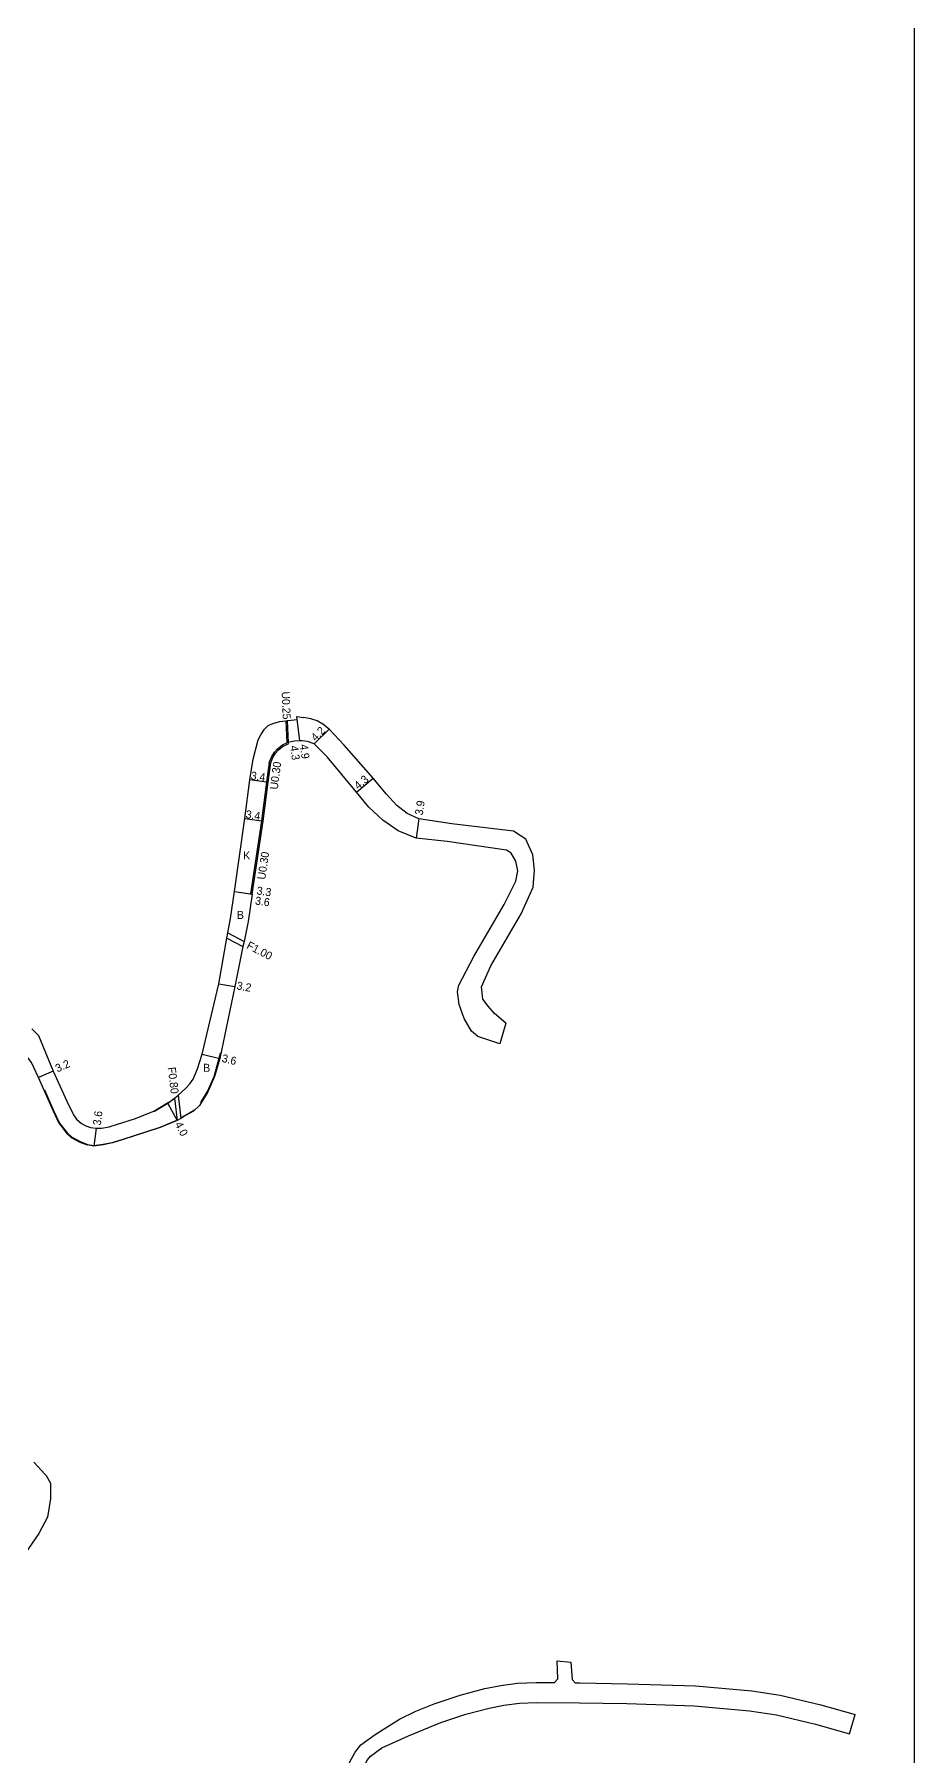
# Model space of a CAD drawing. Header units: metres. Extents: x -16001 to -12000, y -96000 to -93000.
# Drawn here: x -12176.1 to -12000, y -94727.6 to -94383.3 of the extents above; entities that cross this region are included whole.
import ezdxf

# ---------------------------------------------------------------- set-up
doc = ezdxf.new("R2010")
doc.units = ezdxf.units.M
doc.header["$LTSCALE"] = 2.5
for name, color, linetype in [('側溝・桝', 7, 'Continuous'), ('図郭', 7, 'Continuous'), ('幅員', 7, 'Continuous'), ('歩道・分離帯・安全施設', 7, 'Continuous'), ('舗装', 7, 'Continuous'), ('道路', 7, 'Continuous')]:
    doc.layers.add(name, color=color, linetype=linetype)
doc.styles.get("Standard").update_dxf_attribs({"font": ''})
doc.styles.get('Standard').set_extended_font_data('@MS PGothic')

msp = doc.modelspace()

# ---------------------------------------------------------------- linework, layer by layer
at = {"layer": '側溝・桝'}
for points in [[(-12125.76, -94520.5), (-12125.58, -94524.92)], [(-12125.51, -94520.46), (-12125.33, -94524.83)], [(-12125.47, -94525.2), (-12125.27, -94525.12), (-12125.33, -94524.83)], [(-12132.52, -94555.16), (-12130.33, -94540.54), (-12129.32, -94532.8), (-12128.8, -94528.89)], [(-12137.38, -94562.93), (-12134.14, -94564.61)], [(-12137.56, -94563.96), (-12134.35, -94565.63)], [(-12148.08, -94595.94), (-12147.54, -94600.45)], [(-12147.34, -94595.36), (-12146.78, -94600.01)]]:
    msp.add_lwpolyline(points, dxfattribs=at)
at = {"layer": '側溝・桝', "flags": 128}
msp.add_lwpolyline([(-12128.8, -94528.89), (-12128.35, -94527.81), (-12127.83, -94526.98), (-12127.26, -94526.32), (-12126.3, -94525.54), (-12125.47, -94525.2)], dxfattribs=at)
at = {"layer": '図郭'}
msp.add_lwpolyline([(-12800, -94800), (-12000, -94800), (-12000, -94200), (-12800, -94200)], close=True, dxfattribs=at)
at = {"layer": '幅員'}
for points in [[(-12122.97, -94524.51), (-12123.59, -94519.65)], [(-12122.97, -94524.51), (-12123.52, -94520.25)], [(-12120.09, -94525.12), (-12117.12, -94522.14)], [(-12129.62, -94532.76), (-12132.98, -94532.29)], [(-12111.65, -94534.75), (-12108.34, -94532)], [(-12134, -94540.03), (-12130.63, -94540.5)], [(-12099.15, -94540.12), (-12099.73, -94543.97)], [(-12136.08, -94554.65), (-12132.82, -94555.12)], [(-12136.08, -94554.65), (-12132.52, -94555.16)], [(-12139.16, -94573.09), (-12136.01, -94573.64)], [(-12142.49, -94587.15), (-12138.99, -94588.01)], [(-12172.31, -94590.53), (-12175.24, -94591.82)], [(-12149.42, -94596.92), (-12147.54, -94600.45)], [(-12163.69, -94601.98), (-12164.17, -94605.55)]]:
    msp.add_lwpolyline(points, dxfattribs=at)
at = {"layer": '歩道・分離帯・安全施設'}
for points in [[(-12142.79, -94596.81), (-12141.48, -94594.61), (-12140.13, -94591.61), (-12139.09, -94587.99), (-12138.86, -94586.88)], [(-12174.06, -94594.26), (-12172.24, -94598.41), (-12171.03, -94600.94)], [(-12148.18, -94596.14), (-12148.82, -94596.62), (-12149.37, -94597.01), (-12152.06, -94598.61)], [(-12165.47, -94605.2), (-12164.17, -94605.45), (-12162.31, -94605.17), (-12160.51, -94604.81), (-12158.52, -94604.22), (-12150.95, -94601.74), (-12147.72, -94600.42)], [(-12146.7, -94599.85), (-12145.87, -94599.37), (-12144.28, -94598.45), (-12144.13, -94598.31)], [(-12171.03, -94600.94), (-12170.33, -94601.91), (-12169.55, -94602.9), (-12168.64, -94603.72), (-12166.93, -94604.65), (-12165.47, -94605.2)]]:
    msp.add_lwpolyline(points, dxfattribs=at)
at = {"layer": '舗装'}
msp.add_lwpolyline([(-12136.08, -94554.65), (-12132.52, -94555.16)], dxfattribs=at)
at = {"layer": '道路'}
for points in [[(-12176.57, -94582.09), (-12175.29, -94583.44), (-12172.31, -94590.53), (-12169.56, -94596.57), (-12168.48, -94598.91), (-12168.26, -94599.31), (-12167.67, -94600.17), (-12166.63, -94601.01), (-12165.8, -94601.5), (-12164.83, -94601.83), (-12163.69, -94601.98), (-12162.64, -94601.95), (-12161.14, -94601.72), (-12159.46, -94601.16), (-12156.05, -94600.09), (-12152.16, -94598.55), (-12149.42, -94596.92), (-12148.87, -94596.54), (-12148.08, -94595.94), (-12147.47, -94595.48), (-12147.34, -94595.36), (-12145.77, -94593.95), (-12144.99, -94593.11), (-12144.3, -94592.15), (-12143.47, -94590.09), (-12142.49, -94587.15), (-12139.16, -94573.09), (-12137.56, -94563.96), (-12137.38, -94562.93), (-12136.87, -94560.04), (-12136.08, -94554.65), (-12134, -94540.03), (-12132.98, -94532.29), (-12132.34, -94528.15), (-12131.3, -94524.31), (-12130.8, -94523.28), (-12130.07, -94522.14), (-12129.29, -94521.43), (-12128.4, -94521.03), (-12127.72, -94520.84), (-12127, -94520.66), (-12125.76, -94520.5), (-12125.51, -94520.46), (-12125.31, -94520.44), (-12123.52, -94520.25), (-12123.59, -94519.65), (-12122.22, -94519.83)], [(-12099.15, -94540.12), (-12101.51, -94539.01), (-12103.59, -94537.46), (-12105.74, -94535.12), (-12108.34, -94532), (-12114.13, -94525.4), (-12117.12, -94522.14), (-12118.39, -94521.17), (-12119.52, -94520.52), (-12120.8, -94520.08), (-12122.22, -94519.83)], [(-12099.73, -94543.97), (-12103.31, -94542.5), (-12106.4, -94540.39), (-12109.16, -94537.74), (-12111.65, -94534.75), (-12117.54, -94527.7), (-12120.09, -94525.12), (-12121.47, -94524.67), (-12122.48, -94524.52), (-12122.97, -94524.51), (-12124.05, -94524.55), (-12125.28, -94524.81), (-12125.33, -94524.83), (-12125.58, -94524.92)], [(-12129.1, -94528.81), (-12129.62, -94532.76), (-12130.63, -94540.5), (-12132.82, -94555.12), (-12132.52, -94555.16), (-12133.33, -94560.66), (-12134.14, -94564.61), (-12134.35, -94565.63), (-12136.01, -94573.64), (-12138.99, -94588.01), (-12140.04, -94591.65), (-12141.39, -94594.66), (-12143.02, -94597.39), (-12144.22, -94598.53), (-12145.82, -94599.45), (-12146.78, -94600.01), (-12147.54, -94600.45), (-12150.92, -94601.83), (-12158.49, -94604.32), (-12160.48, -94604.9), (-12162.29, -94605.26), (-12164.17, -94605.55), (-12165.5, -94605.3)], [(-12081.8, -94580.96), (-12084.01, -94579), (-12085.33, -94577.59), (-12086.35, -94576.18), (-12086.61, -94573.72), (-12084.77, -94569.51), (-12078.69, -94559.07), (-12076.3, -94553.74), (-12076.01, -94550.37), (-12076.37, -94547.29), (-12077.8, -94544.2), (-12080.25, -94542.6), (-12092.56, -94541.11), (-12099.15, -94540.12)], [(-12082.97, -94585.08), (-12087.35, -94583.64), (-12088.62, -94582.55), (-12090.09, -94580.05), (-12091.09, -94577.21), (-12091.41, -94574.71), (-12091.14, -94573.36), (-12088.2, -94567.64), (-12082.12, -94557.21), (-12079.8, -94552.57), (-12079.38, -94550.48), (-12079.77, -94548.58), (-12080.71, -94546.96), (-12081.65, -94546.34), (-12093.53, -94544.65), (-12099.73, -94543.97)], [(-12081.8, -94580.96), (-12082.97, -94585.08)], [(-12171.12, -94600.99), (-12172.33, -94598.45), (-12175.24, -94591.82), (-12176.68, -94588.83), (-12177.71, -94587.4), (-12178.44, -94586.61), (-12179.75, -94585.61), (-12180.44, -94585.15), (-12181.26, -94584.8), (-12182.12, -94584.71), (-12183.08, -94584.78), (-12184.67, -94585.14), (-12187.19, -94585.96)], [(-12171.12, -94600.99), (-12170.41, -94601.97), (-12169.63, -94602.97), (-12168.7, -94603.81), (-12166.97, -94604.74), (-12165.5, -94605.3)], [(-12176.17, -94668.74), (-12173.9, -94671.23), (-12173.73, -94671.42), (-12172.83, -94672.95), (-12172.83, -94676), (-12173.46, -94679.76), (-12175.16, -94683), (-12178.02, -94687.05)], [(-12109.41, -94746.7), (-12110.18, -94745.1), (-12113.26, -94736.29), (-12113.68, -94734.61), (-12113.8, -94733), (-12113.49, -94730.66), (-12113.01, -94728.82), (-12111.92, -94726.74), (-12110.76, -94725.26), (-12107.91, -94723.18), (-12103.03, -94720.11), (-12099.78, -94718.51), (-12096.12, -94717.04), (-12090.91, -94715.32), (-12085.97, -94714), (-12082.79, -94713.41), (-12079.41, -94712.96), (-12075.7, -94712.78), (-12072, -94712.8), (-12071.37, -94712.06), (-12071.48, -94708.49)], [(-12071.48, -94708.49), (-12068.78, -94708.71)], [(-12068.78, -94708.71), (-12068.47, -94712.22), (-12067.92, -94712.83), (-12066.99, -94712.83), (-12057.46, -94713.03), (-12043.82, -94713.45), (-12032.55, -94714.46), (-12026.88, -94715.3), (-12018.78, -94717.24), (-12011.91, -94719.17)], [(-12106.34, -94746.7), (-12107.93, -94743.6), (-12110.86, -94735.22), (-12110.97, -94732.91), (-12110.74, -94731.07), (-12110.27, -94729.82), (-12109.46, -94728.28), (-12108.87, -94727.53), (-12106.58, -94725.86), (-12101.26, -94723.48), (-12098.15, -94722.16), (-12094.75, -94720.8), (-12089.77, -94719.15), (-12085.09, -94717.9), (-12082.17, -94717.36), (-12079.05, -94716.95), (-12075.61, -94716.78), (-12067.03, -94716.83), (-12057.56, -94717.02), (-12044.06, -94717.44), (-12033.02, -94718.43), (-12027.64, -94719.24), (-12019.8, -94721.11), (-12012.99, -94723.03)], [(-12012.99, -94723.03), (-12011.91, -94719.17)]]:
    msp.add_lwpolyline(points, dxfattribs=at)
at = {"layer": '道路', "flags": 128}
msp.add_lwpolyline([(-12129.1, -94528.81), (-12128.61, -94527.67), (-12128.07, -94526.8), (-12127.47, -94526.1), (-12126.46, -94525.28), (-12125.58, -94524.92)], dxfattribs=at)

# ---------------------------------------------------------------- texts
at = {"layer": '側溝・桝'}
for s, rotation, p in [('U0.25', 272.3066, (-12126.61, -94514.67)), ('U0.30', 82.5267, (-12127.42, -94534.33)), ('U0.30', 81.4868, (-12129.92, -94552.34)), ('F1.00', 332.5711, (-12133.78, -94565.93)), ('F0.80', 276.847, (-12149.41, -94589.83))]:
    msp.add_text(s, height=1.6, rotation=rotation, dxfattribs=at).set_placement(p)
at = {"layer": '幅員'}
for s, rotation, p in [('4.2', 45.0423, (-12119.81, -94524.69)), ('4.3', 277.2701, (-12124.91, -94525.56)), ('4.9', 277.2701, (-12122.97, -94525.3)), ('3.4', 352.0022, (-12132.87, -94532.2)), ('4.3', 39.7717, (-12111.29, -94534.32)), ('3.4', 352.0194, (-12133.88, -94539.94)), ('3.9', 81.4482, (-12098.4, -94539.47)), ('3.6', 351.8282, (-12132, -94557.21)), ('3.3', 351.8282, (-12131.69, -94555.2)), ('3.2', 350.0121, (-12135.71, -94574.19)), ('3.2', 23.8179, (-12171.46, -94590.83)), ('3.6', 346.1493, (-12138.7, -94588.67)), ('3.6', 82.3365, (-12162.82, -94601.49)), ('4.0', 298.1345, (-12148.05, -94601.18))]:
    msp.add_text(s, height=1.6, rotation=rotation, dxfattribs=at).set_placement(p)
at = {"layer": '舗装'}
for s, p in [('K', (-12134.3, -94548.22)), ('B', (-12135.57, -94560.12)), ('B', (-12142.31, -94590.68))]:
    msp.add_text(s, height=1.6, dxfattribs=at).set_placement(p)

doc.saveas('drawing.dxf')
